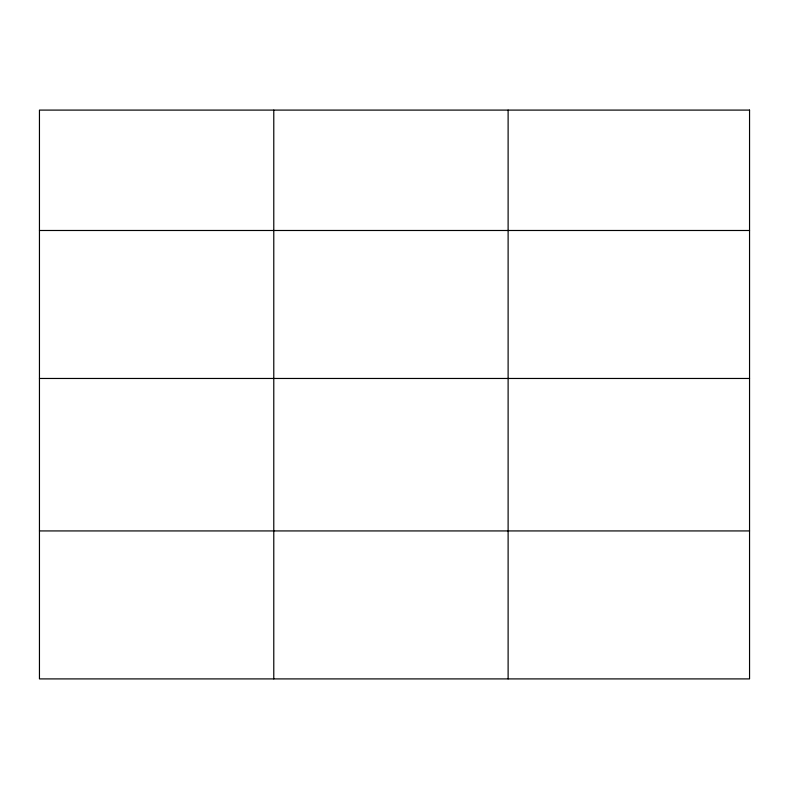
<?xml version="1.0" encoding="UTF-8"?>
<svg xmlns="http://www.w3.org/2000/svg" width="789" height="789" viewBox="0 0 789 789"><rect width="100%" height="100%" fill="white"/><g stroke="black" fill="none" stroke-linecap="round" stroke-linejoin="round"><path stroke-width="1.18" d="M39.45 230.487L749.55 230.487M39.45 378.464L749.55 378.464M39.45 530.928L749.55 530.928M508.116 110.095L508.116 678.905M273.783 110.095L273.783 678.905M749.55 110.095L39.45 110.095L39.45 678.905L749.55 678.905L749.55 110.095"/></g></svg>
